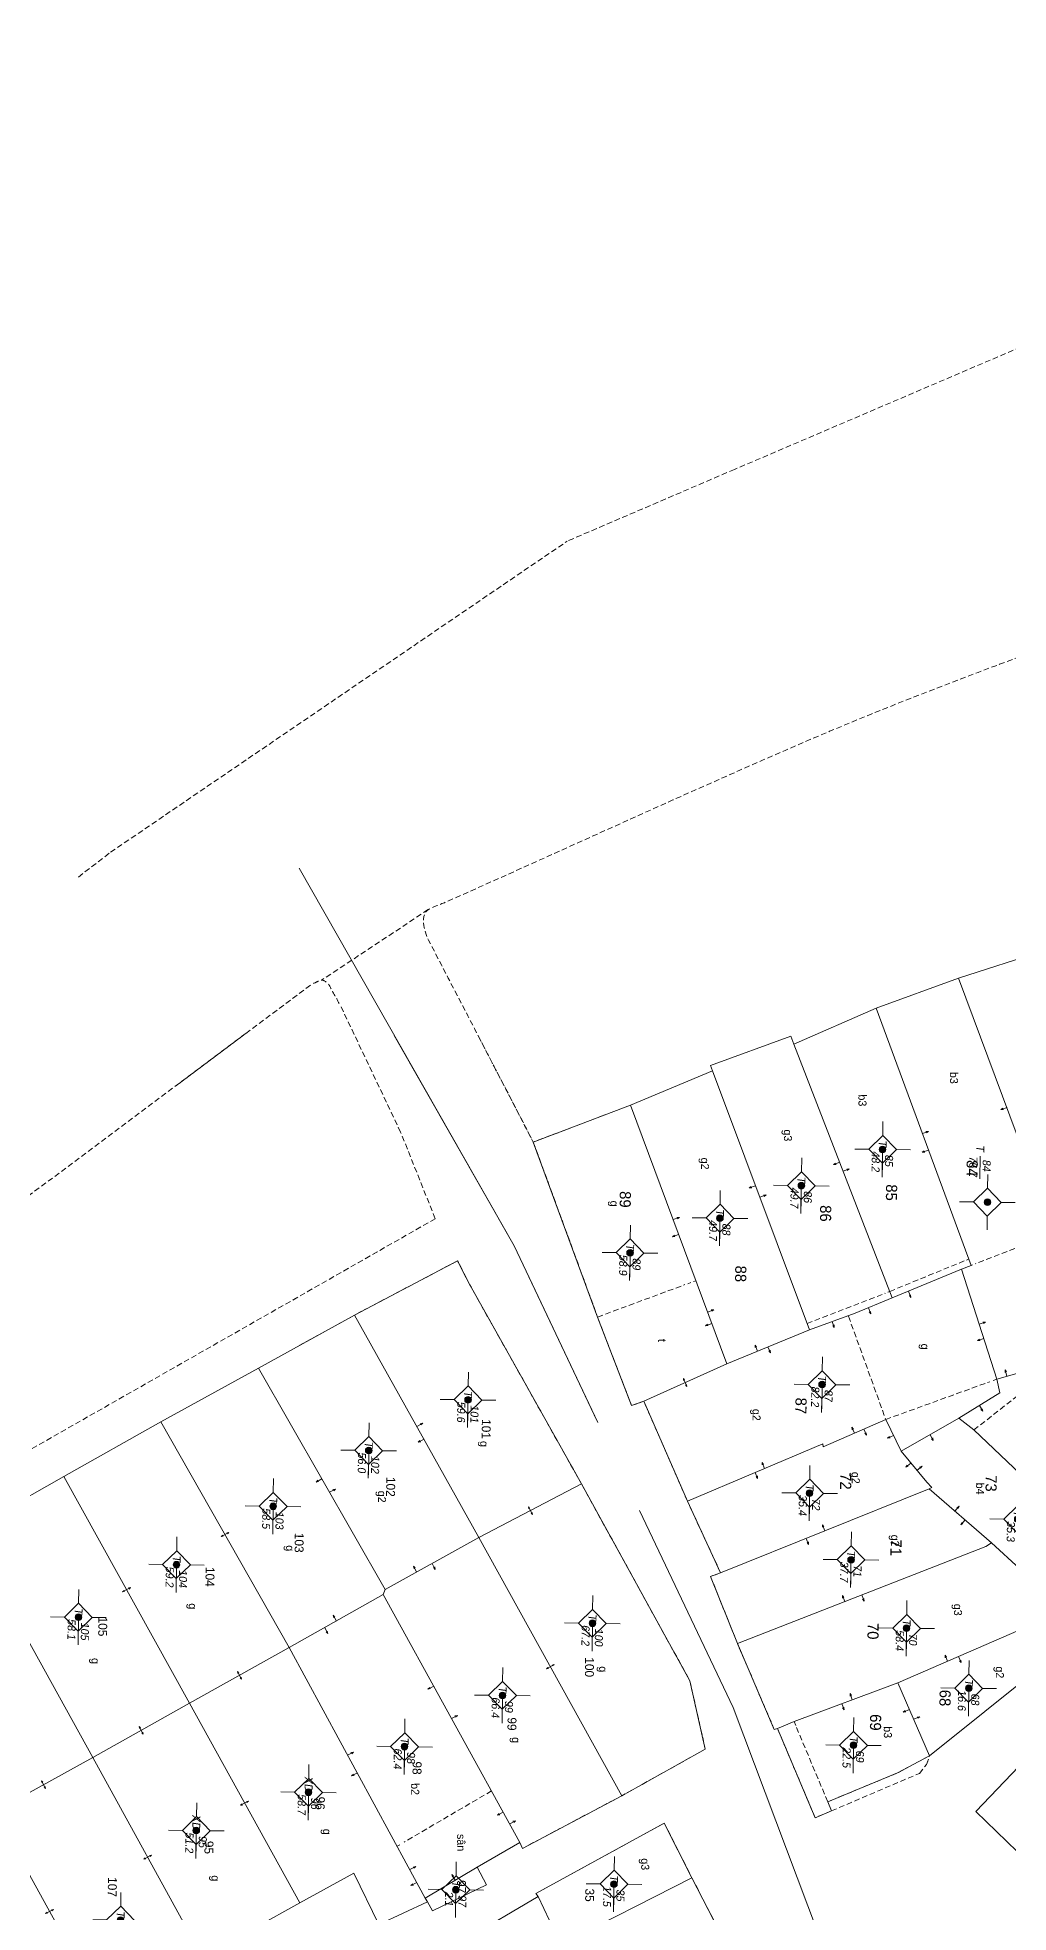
# Model space of a CAD drawing. Extents: x 601689 to 602595, y 1189742 to 1190763.
# Drawn here: x 601935.2 to 601978.8, y 1190674.8 to 1190759.1 of the extents above; entities that cross this region are included whole.
import ezdxf
from ezdxf.enums import TextEntityAlignment as Align

# ---------------------------------------------------------------- set-up
doc = ezdxf.new("R2010")
doc.units = 0
doc.header["$MEASUREMENT"] = 0
doc.linetypes.add('HIDDEN', pattern=[0.375, 0.25, -0.125])
for name, color, linetype in [('10', 250, 'Continuous'), ('11', 7, 'Continuous'), ('13', 7, 'Continuous'), ('14', 7, 'Continuous'), ('15', 7, 'Continuous'), ('16', 7, 'Continuous'), ('22', 7, 'Continuous'), ('53', 7, 'Continuous'), ('57', 7, 'Continuous')]:
    doc.layers.add(name, color=color, linetype=linetype)
doc.styles.add('TXT', font='vnshx.shx')

# ---------------------------------------------------------------- blocks, each defined once
blk = doc.blocks.new('NH3R')
at = {"layer": '16', "color": 7, "linetype": 'Continuous', "lineweight": 0}
for p, q in [((0, 0), (0.297, -0.005)), ((0.297, -0.005), (0.186, 0.031)), ((0.297, -0.005), (0.189, -0.033))]:
    blk.add_line(p, q, dxfattribs=at)
blk = doc.blocks.new('NH3')
at = {"layer": '16', "color": 7, "linetype": 'Continuous', "lineweight": 0}
for p, q in [((-0.199, -0.002), (-0.113, 0.021)), ((0.197, -0.012), (0.107, 0.015)), ((-0.199, -0.002), (0.197, -0.012)), ((-0.199, -0.002), (-0.116, -0.035)), ((0.197, -0.012), (0.104, -0.027))]:
    blk.add_line(p, q, dxfattribs=at)
blk = doc.blocks.new('*M2690269026902690')
at = {"layer": '13', "color": 3, "linetype": 'Continuous', "lineweight": 0}
blk.add_line((602150.003, 1189638.097), (602151.023, 1189638.097), dxfattribs=at)
at = {"layer": '13', "color": 3, "linetype": 'Continuous', "lineweight": 0, "style": 'TXT', "oblique": 7.60551}
blk.add_text('T', height=0.36, dxfattribs=at).set_placement((602149.806, 1189638.097), align=Align.MIDDLE_RIGHT)
for s, p in [('73', (602150.153, 1189638.397)), ('35.3', (602150.003, 1189637.797))]:
    blk.add_text(s, height=0.36, dxfattribs=at).set_placement(p, align=Align.MIDDLE_LEFT)
blk = doc.blocks.new('*M2692269226922692')
at = {"layer": '13', "color": 3, "linetype": 'Continuous', "lineweight": 0}
blk.add_line((602135.763, 1189636.529), (602136.783, 1189636.529), dxfattribs=at)
at = {"layer": '13', "color": 3, "linetype": 'Continuous', "lineweight": 0, "style": 'TXT', "oblique": 7.60551}
blk.add_text('T', height=0.36, dxfattribs=at).set_placement((602135.566, 1189636.529), align=Align.MIDDLE_RIGHT)
for s, p in [('84', (602135.913, 1189636.829)), ('76.7', (602135.763, 1189636.229))]:
    blk.add_text(s, height=0.36, dxfattribs=at).set_placement(p, align=Align.MIDDLE_LEFT)
blk = doc.blocks.new('*M2693269326932693')
at = {"layer": '13', "color": 3, "linetype": 'Continuous', "lineweight": 0}
blk.add_line((602157.634, 1189636.008), (602158.654, 1189636.008), dxfattribs=at)
at = {"layer": '13', "color": 3, "linetype": 'Continuous', "lineweight": 0, "style": 'TXT', "oblique": 7.60551}
for s, p in [('68', (602157.784, 1189636.308)), ('16.6', (602157.634, 1189635.708))]:
    blk.add_text(s, height=0.36, dxfattribs=at).set_placement(p, align=Align.MIDDLE_LEFT)
blk.add_text('T', height=0.36, dxfattribs=at).set_placement((602157.437, 1189636.008), align=Align.MIDDLE_RIGHT)
blk = doc.blocks.new('*M2695269526952695')
at = {"layer": '13', "color": 3, "linetype": 'Continuous', "lineweight": 0}
blk.add_line((602154.978, 1189633.172), (602155.998, 1189633.172), dxfattribs=at)
at = {"layer": '13', "color": 3, "linetype": 'Continuous', "lineweight": 0, "style": 'TXT', "oblique": 7.60551}
blk.add_text('T', height=0.36, dxfattribs=at).set_placement((602154.781, 1189633.172), align=Align.MIDDLE_RIGHT)
for s, p in [('70', (602155.128, 1189633.472)), ('58.4', (602154.978, 1189632.872))]:
    blk.add_text(s, height=0.36, dxfattribs=at).set_placement(p, align=Align.MIDDLE_LEFT)
blk = doc.blocks.new('*M2696269626962696')
at = {"layer": '13', "color": 3, "linetype": 'Continuous', "lineweight": 0}
blk.add_line((602133.459, 1189631.78), (602134.479, 1189631.78), dxfattribs=at)
at = {"layer": '13', "color": 3, "linetype": 'Continuous', "lineweight": 0, "style": 'TXT', "oblique": 7.60551}
for s, p in [('85', (602133.609, 1189632.08)), ('48.2', (602133.459, 1189631.48))]:
    blk.add_text(s, height=0.36, dxfattribs=at).set_placement(p, align=Align.MIDDLE_LEFT)
blk.add_text('T', height=0.36, dxfattribs=at).set_placement((602133.262, 1189631.78), align=Align.MIDDLE_RIGHT)
blk = doc.blocks.new('*M2697269726972697')
at = {"layer": '13', "color": 3, "linetype": 'Continuous', "lineweight": 0}
blk.add_line((602160.274, 1189630.861), (602161.294, 1189630.861), dxfattribs=at)
at = {"layer": '13', "color": 3, "linetype": 'Continuous', "lineweight": 0, "style": 'TXT', "oblique": 7.60551}
blk.add_text('T', height=0.36, dxfattribs=at).set_placement((602160.077, 1189630.861), align=Align.MIDDLE_RIGHT)
for s, p in [('22.5', (602160.274, 1189630.561)), ('69', (602160.424, 1189631.161))]:
    blk.add_text(s, height=0.36, dxfattribs=at).set_placement(p, align=Align.MIDDLE_LEFT)
blk = doc.blocks.new('*M2698269826982698')
at = {"layer": '13', "color": 3, "linetype": 'Continuous', "lineweight": 0}
blk.add_line((602151.933, 1189630.63), (602152.953, 1189630.63), dxfattribs=at)
at = {"layer": '13', "color": 3, "linetype": 'Continuous', "lineweight": 0, "style": 'TXT', "oblique": 7.60551}
blk.add_text('T', height=0.36, dxfattribs=at).set_placement((602151.736, 1189630.63), align=Align.MIDDLE_RIGHT)
for s, p in [('71', (602152.083, 1189630.93)), ('37.7', (602151.933, 1189630.33))]:
    blk.add_text(s, height=0.36, dxfattribs=at).set_placement(p, align=Align.MIDDLE_LEFT)
blk = doc.blocks.new('*M2699269926992699')
at = {"layer": '13', "color": 3, "linetype": 'Continuous', "lineweight": 0}
blk.add_line((602144.073, 1189629.213), (602145.093, 1189629.213), dxfattribs=at)
at = {"layer": '13', "color": 3, "linetype": 'Continuous', "lineweight": 0, "style": 'TXT', "oblique": 7.60551}
blk.add_text('T', height=0.36, dxfattribs=at).set_placement((602143.876, 1189629.213), align=Align.MIDDLE_RIGHT)
for s, p in [('82.2', (602144.073, 1189628.913)), ('87', (602144.223, 1189629.513))]:
    blk.add_text(s, height=0.36, dxfattribs=at).set_placement(p, align=Align.MIDDLE_LEFT)
blk = doc.blocks.new('*M2700270027002700')
at = {"layer": '13', "color": 3, "linetype": 'Continuous', "lineweight": 0}
blk.add_line((602148.965, 1189628.722), (602149.985, 1189628.722), dxfattribs=at)
at = {"layer": '13', "color": 3, "linetype": 'Continuous', "lineweight": 0, "style": 'TXT', "oblique": 7.60551}
blk.add_text('T', height=0.36, dxfattribs=at).set_placement((602148.768, 1189628.722), align=Align.MIDDLE_RIGHT)
for s, p in [('72', (602149.115, 1189629.022)), ('35.4', (602148.965, 1189628.422))]:
    blk.add_text(s, height=0.36, dxfattribs=at).set_placement(p, align=Align.MIDDLE_LEFT)
blk = doc.blocks.new('*M2701270127012701')
at = {"layer": '13', "color": 3, "linetype": 'Continuous', "lineweight": 0}
blk.add_line((602135.142, 1189628.151), (602136.162, 1189628.151), dxfattribs=at)
at = {"layer": '13', "color": 3, "linetype": 'Continuous', "lineweight": 0, "style": 'TXT', "oblique": 7.60551}
blk.add_text('T', height=0.36, dxfattribs=at).set_placement((602134.945, 1189628.151), align=Align.MIDDLE_RIGHT)
for s, p in [('86', (602135.292, 1189628.451)), ('49.7', (602135.142, 1189627.851))]:
    blk.add_text(s, height=0.36, dxfattribs=at).set_placement(p, align=Align.MIDDLE_LEFT)
blk = doc.blocks.new('*M2702270227022702')
at = {"layer": '13', "color": 3, "linetype": 'Continuous', "lineweight": 0}
blk.add_line((602136.656, 1189624.512), (602137.676, 1189624.512), dxfattribs=at)
at = {"layer": '13', "color": 3, "linetype": 'Continuous', "lineweight": 0, "style": 'TXT', "oblique": 7.60551}
blk.add_text('T', height=0.36, dxfattribs=at).set_placement((602136.459, 1189624.512), align=Align.MIDDLE_RIGHT)
for s, p in [('88', (602136.806, 1189624.812)), ('49.7', (602136.656, 1189624.212))]:
    blk.add_text(s, height=0.36, dxfattribs=at).set_placement(p, align=Align.MIDDLE_LEFT)
blk = doc.blocks.new('*M2703270327032703')
at = {"layer": '13', "color": 3, "linetype": 'Continuous', "lineweight": 0}
blk.add_line((602138.275, 1189620.494), (602139.295, 1189620.494), dxfattribs=at)
at = {"layer": '13', "color": 3, "linetype": 'Continuous', "lineweight": 0, "style": 'TXT', "oblique": 7.60551}
blk.add_text('T', height=0.36, dxfattribs=at).set_placement((602138.078, 1189620.494), align=Align.MIDDLE_RIGHT)
for s, p in [('89', (602138.425, 1189620.794)), ('58.9', (602138.275, 1189620.194))]:
    blk.add_text(s, height=0.36, dxfattribs=at).set_placement(p, align=Align.MIDDLE_LEFT)
blk = doc.blocks.new('CENTRD')
at = {"layer": '11', "linetype": 'Continuous', "lineweight": 0}
h = blk.add_hatch(color=2, dxfattribs=at)
edge = h.paths.add_edge_path()
edge.add_arc((0, 0), 0.15, 0, 360)
at = {"layer": '11', "color": 2, "linetype": 'Continuous', "lineweight": 0}
for p, q in [((0, 1.25), (0, 0.625)), ((-0.625, 0), (-1.25, 0)), ((0, 0.625), (-0.625, 0)), ((-0.625, 0), (0, -0.625)), ((0.625, 0), (0, 0.625)), ((0, -0.625), (0.625, 0)), ((1.25, 0), (0.625, 0)), ((0, -0.625), (0, -1.25))]:
    blk.add_line(p, q, dxfattribs=at)
blk.add_circle((0, 0), 0.15, dxfattribs=at)
blk = doc.blocks.new('*M2742274227422742')
at = {"layer": '13', "color": 3, "linetype": 'Continuous', "lineweight": 0}
blk.add_line((602166.676, 1189620.182), (602167.696, 1189620.182), dxfattribs=at)
at = {"layer": '13', "color": 3, "linetype": 'Continuous', "lineweight": 0, "style": 'TXT', "oblique": 7.60551}
for s, p in [('35', (602166.826, 1189620.482)), ('17.5', (602166.676, 1189619.882))]:
    blk.add_text(s, height=0.36, dxfattribs=at).set_placement(p, align=Align.MIDDLE_LEFT)
blk.add_text('T', height=0.36, dxfattribs=at).set_placement((602166.479, 1189620.182), align=Align.MIDDLE_RIGHT)
blk = doc.blocks.new('*M2745274527452745')
at = {"layer": '13', "color": 3, "linetype": 'Continuous', "lineweight": 0}
blk.add_line((602154.959, 1189619.043), (602155.979, 1189619.043), dxfattribs=at)
at = {"layer": '13', "color": 3, "linetype": 'Continuous', "lineweight": 0, "style": 'TXT', "oblique": 7.60551}
blk.add_text('T', height=0.36, dxfattribs=at).set_placement((602154.762, 1189619.043), align=Align.MIDDLE_RIGHT)
for s, p in [('67.2', (602154.959, 1189618.743)), ('100', (602155.109, 1189619.343))]:
    blk.add_text(s, height=0.36, dxfattribs=at).set_placement(p, align=Align.MIDDLE_LEFT)
blk = doc.blocks.new('*M2756275627562756')
at = {"layer": '13', "color": 3, "linetype": 'Continuous', "lineweight": 0}
blk.add_line((602158.262, 1189615.045), (602159.282, 1189615.045), dxfattribs=at)
at = {"layer": '13', "color": 3, "linetype": 'Continuous', "lineweight": 0, "style": 'TXT', "oblique": 7.60551}
for s, p in [('99', (602158.412, 1189615.345)), ('66.4', (602158.262, 1189614.745))]:
    blk.add_text(s, height=0.36, dxfattribs=at).set_placement(p, align=Align.MIDDLE_LEFT)
blk.add_text('T', height=0.36, dxfattribs=at).set_placement((602158.065, 1189615.045), align=Align.MIDDLE_RIGHT)
blk = doc.blocks.new('*M2762276227622762')
at = {"layer": '13', "color": 3, "linetype": 'Continuous', "lineweight": 0}
blk.add_line((602144.992, 1189613.304), (602146.012, 1189613.304), dxfattribs=at)
at = {"layer": '13', "color": 3, "linetype": 'Continuous', "lineweight": 0, "style": 'TXT', "oblique": 7.60551}
for s, p in [('101', (602145.142, 1189613.604)), ('59.6', (602144.992, 1189613.004))]:
    blk.add_text(s, height=0.36, dxfattribs=at).set_placement(p, align=Align.MIDDLE_LEFT)
blk.add_text('T', height=0.36, dxfattribs=at).set_placement((602144.795, 1189613.304), align=Align.MIDDLE_RIGHT)
blk = doc.blocks.new('*M2763276327632763')
at = {"layer": '13', "color": 3, "linetype": 'Continuous', "lineweight": 0}
blk.add_line((602167.031, 1189613.077), (602167.796, 1189613.077), dxfattribs=at)
at = {"layer": '13', "color": 3, "linetype": 'Continuous', "lineweight": 0, "style": 'TXT', "oblique": 7.60551}
blk.add_text('T', height=0.36, dxfattribs=at).set_placement((602166.834, 1189613.077), align=Align.MIDDLE_RIGHT)
for s, p in [('2.1', (602167.031, 1189612.777)), ('97', (602167.181, 1189613.377))]:
    blk.add_text(s, height=0.36, dxfattribs=at).set_placement(p, align=Align.MIDDLE_LEFT)
blk = doc.blocks.new('*M2771277127712771')
at = {"layer": '13', "color": 3, "linetype": 'Continuous', "lineweight": 0}
blk.add_line((602160.628, 1189610.677), (602161.648, 1189610.677), dxfattribs=at)
at = {"layer": '13', "color": 3, "linetype": 'Continuous', "lineweight": 0, "style": 'TXT', "oblique": 7.60551}
blk.add_text('T', height=0.36, dxfattribs=at).set_placement((602160.431, 1189610.677), align=Align.MIDDLE_RIGHT)
for s, p in [('62.4', (602160.628, 1189610.377)), ('98', (602160.778, 1189610.977))]:
    blk.add_text(s, height=0.36, dxfattribs=at).set_placement(p, align=Align.MIDDLE_LEFT)
blk = doc.blocks.new('*M2779277927792779')
at = {"layer": '13', "color": 3, "linetype": 'Continuous', "lineweight": 0}
blk.add_line((602147.336, 1189608.872), (602148.356, 1189608.872), dxfattribs=at)
at = {"layer": '13', "color": 3, "linetype": 'Continuous', "lineweight": 0, "style": 'TXT', "oblique": 7.60551}
blk.add_text('T', height=0.36, dxfattribs=at).set_placement((602147.139, 1189608.872), align=Align.MIDDLE_RIGHT)
for s, p in [('56.0', (602147.336, 1189608.572)), ('102', (602147.486, 1189609.172))]:
    blk.add_text(s, height=0.36, dxfattribs=at).set_placement(p, align=Align.MIDDLE_LEFT)
blk = doc.blocks.new('*M2786278627862786')
at = {"layer": '13', "color": 3, "linetype": 'Continuous', "lineweight": 0}
blk.add_line((602162.745, 1189606.389), (602163.765, 1189606.389), dxfattribs=at)
at = {"layer": '13', "color": 3, "linetype": 'Continuous', "lineweight": 0, "style": 'TXT', "oblique": 7.60551}
blk.add_text('XD', height=0.36, dxfattribs=at).set_placement((602162.626, 1189606.389), align=Align.MIDDLE_RIGHT)
for s, p in [('58.7', (602162.745, 1189606.089)), ('96', (602162.895, 1189606.689))]:
    blk.add_text(s, height=0.36, dxfattribs=at).set_placement(p, align=Align.MIDDLE_LEFT)
blk = doc.blocks.new('*M2794279427942794')
at = {"layer": '13', "color": 3, "linetype": 'Continuous', "lineweight": 0}
blk.add_line((602149.908, 1189604.609), (602150.928, 1189604.609), dxfattribs=at)
at = {"layer": '13', "color": 3, "linetype": 'Continuous', "lineweight": 0, "style": 'TXT', "oblique": 7.60551}
blk.add_text('T', height=0.36, dxfattribs=at).set_placement((602149.711, 1189604.609), align=Align.MIDDLE_RIGHT)
for s, p in [('58.5', (602149.908, 1189604.309)), ('103', (602150.058, 1189604.909))]:
    blk.add_text(s, height=0.36, dxfattribs=at).set_placement(p, align=Align.MIDDLE_LEFT)
blk = doc.blocks.new('*M2801280128012801')
at = {"layer": '13', "color": 3, "linetype": 'Continuous', "lineweight": 0}
blk.add_line((602164.539, 1189601.366), (602165.559, 1189601.366), dxfattribs=at)
at = {"layer": '13', "color": 3, "linetype": 'Continuous', "lineweight": 0, "style": 'TXT', "oblique": 7.60551}
blk.add_text('XD', height=0.36, dxfattribs=at).set_placement((602164.42, 1189601.366), align=Align.MIDDLE_RIGHT)
for s, p in [('51.2', (602164.539, 1189601.066)), ('95', (602164.689, 1189601.666))]:
    blk.add_text(s, height=0.36, dxfattribs=at).set_placement(p, align=Align.MIDDLE_LEFT)
blk = doc.blocks.new('*M2806280628062806')
at = {"layer": '13', "color": 3, "linetype": 'Continuous', "lineweight": 0}
blk.add_line((602152.595, 1189600.305), (602153.615, 1189600.305), dxfattribs=at)
at = {"layer": '13', "color": 3, "linetype": 'Continuous', "lineweight": 0, "style": 'TXT', "oblique": 7.60551}
blk.add_text('T', height=0.36, dxfattribs=at).set_placement((602152.398, 1189600.305), align=Align.MIDDLE_RIGHT)
for s, p in [('104', (602152.745, 1189600.605)), ('59.2', (602152.595, 1189600.005))]:
    blk.add_text(s, height=0.36, dxfattribs=at).set_placement(p, align=Align.MIDDLE_LEFT)
blk = doc.blocks.new('*M2815281528152815')
at = {"layer": '13', "color": 3, "linetype": 'Continuous', "lineweight": 0}
blk.add_line((602168.62, 1189598.019), (602169.64, 1189598.019), dxfattribs=at)
at = {"layer": '13', "color": 3, "linetype": 'Continuous', "lineweight": 0, "style": 'TXT', "oblique": 7.60551}
blk.add_text('T', height=0.36, dxfattribs=at).set_placement((602168.423, 1189598.019), align=Align.MIDDLE_RIGHT)
for s, p in [('65.8', (602168.62, 1189597.719)), ('107', (602168.77, 1189598.319))]:
    blk.add_text(s, height=0.36, dxfattribs=at).set_placement(p, align=Align.MIDDLE_LEFT)
blk = doc.blocks.new('*M2821282128212821')
at = {"layer": '13', "color": 3, "linetype": 'Continuous', "lineweight": 0}
blk.add_line((602155.021, 1189595.928), (602156.041, 1189595.928), dxfattribs=at)
at = {"layer": '13', "color": 3, "linetype": 'Continuous', "lineweight": 0, "style": 'TXT', "oblique": 7.60551}
blk.add_text('T', height=0.36, dxfattribs=at).set_placement((602154.824, 1189595.928), align=Align.MIDDLE_RIGHT)
for s, p in [('105', (602155.171, 1189596.228)), ('58.1', (602155.021, 1189595.628))]:
    blk.add_text(s, height=0.36, dxfattribs=at).set_placement(p, align=Align.MIDDLE_LEFT)

msp = doc.modelspace()

# ---------------------------------------------------------------- linework, layer by layer
at = {"layer": '10', "color": 7, "linetype": 'Continuous', "lineweight": 0}
for p, q in [((601980.419, 1190718.051), (601976.602, 1190716.834)), ((601976.602, 1190716.834), (601972.893, 1190715.474)), ((601972.893, 1190715.474), (601969.201, 1190713.855)), ((601969.201, 1190713.855), (601973.625, 1190702.444)), ((601965.534, 1190712.655), (601961.853, 1190711.116)), ((601965.534, 1190712.655), (601969.895, 1190701.015)), ((601961.853, 1190711.116), (601966.184, 1190699.476)), ((601973.625, 1190702.444), (601976.743, 1190703.741)), ((601978.325, 1190698.789), (601976.743, 1190703.741)), ((601949.443, 1190701.676), (601945.12, 1190699.285)), ((601949.443, 1190701.676), (601955.036, 1190691.668)), ((601966.184, 1190699.476), (601969.895, 1190701.015)), ((601940.736, 1190696.864), (601945.12, 1190699.285)), ((601945.12, 1190699.285), (601950.824, 1190689.326)), ((601962.45, 1190697.797), (601966.184, 1190699.476)), ((601978.325, 1190698.789), (601979.218, 1190699.047)), ((601964.409, 1190693.3), (601962.45, 1190697.797)), ((601940.736, 1190696.864), (601936.372, 1190694.415)), ((601940.736, 1190696.864), (601946.508, 1190686.726)), ((601976.62, 1190697.032), (601974.02, 1190695.548)), ((601936.372, 1190694.415), (601932.039, 1190691.964)), ((601942.013, 1190684.217), (601936.372, 1190694.415)), ((601959.649, 1190694.076), (601955.036, 1190691.668)), ((601965.904, 1190690.079), (601964.409, 1190693.3)), ((601965.904, 1190690.079), (601975.277, 1190693.851)), ((601978.084, 1190691.433), (601975.277, 1190693.851)), ((601937.67, 1190681.766), (601932.039, 1190691.964)), ((601955.036, 1190691.668), (601950.824, 1190689.326)), ((601961.457, 1190680.05), (601955.036, 1190691.668)), ((601978.084, 1190691.433), (601981.866, 1190687.94)), ((601950.731, 1190689.098), (601946.508, 1190686.726)), ((601950.824, 1190689.326), (601950.731, 1190689.098)), ((601956.878, 1190677.952), (601950.731, 1190689.098)), ((601946.508, 1190686.726), (601942.013, 1190684.217)), ((601946.508, 1190686.726), (601952.624, 1190675.451)), ((601975.302, 1190681.85), (601973.877, 1190685.13)), ((601942.013, 1190684.217), (601937.67, 1190681.766)), ((601946.98, 1190675.237), (601942.013, 1190684.217)), ((601937.67, 1190681.766), (601933.246, 1190679.336)), ((601942.607, 1190672.808), (601937.67, 1190681.766)), ((601956.878, 1190677.952), (601954.963, 1190676.839)), ((601954.963, 1190676.839), (601952.624, 1190675.451)), ((601964.617, 1190676.357), (601958.715, 1190673.357)), ((601964.617, 1190676.357), (601966.078, 1190673.506)), ((601958.715, 1190673.357), (601957.695, 1190675.521)), ((601946.98, 1190675.237), (601942.607, 1190672.808)), ((601952.624, 1190675.451), (601952.721, 1190675.279))]:
    msp.add_line(p, q, dxfattribs=at)
for points in [[(601976.602, 1190716.834), (601980.884, 1190705.334), (601981.588, 1190705.595), (601982.985, 1190703.186)], [(601972.893, 1190715.474), (601977.165, 1190703.905), (601976.743, 1190703.741)], [(601969.201, 1190713.855), (601969.066, 1190714.217), (601965.448, 1190712.896), (601965.534, 1190712.655)], [(601961.853, 1190711.116), (601957.48, 1190709.456), (601960.372, 1190701.586), (601961.897, 1190697.604), (601962.45, 1190697.797)], [(601959.649, 1190694.076), (601954.622, 1190703.034), (601954.077, 1190704.112), (601949.443, 1190701.676)], [(601969.895, 1190701.015), (601971.956, 1190701.757), (601973.625, 1190702.444)], [(601976.62, 1190697.032), (601978.466, 1190698.178), (601978.325, 1190698.789)], [(601964.409, 1190693.3), (601970.494, 1190695.886), (601970.523, 1190695.746), (601973.329, 1190696.978), (601974.02, 1190695.548)], [(601984.511, 1190689.724), (601984.154, 1190689.989), (601977.294, 1190696.504), (601976.62, 1190697.032)], [(601975.277, 1190693.851), (601975.398, 1190693.919), (601975.171, 1190694.152), (601974.02, 1190695.548)], [(601959.649, 1190694.076), (601964.518, 1190685.228), (601965.216, 1190682.148), (601961.457, 1190680.05)], [(601966.661, 1190686.899), (601977.832, 1190691.265), (601978.084, 1190691.433)], [(601965.904, 1190690.079), (601965.453, 1190689.916), (601966.661, 1190686.899)], [(601973.877, 1190685.13), (601979.33, 1190687.505), (601980.209, 1190685.923)], [(601968.459, 1190683.083), (601968.318, 1190683.025), (601966.661, 1190686.899)], [(601975.302, 1190681.85), (601980.267, 1190685.842), (601980.209, 1190685.923)], [(601979.707, 1190677.089), (601977.388, 1190679.351), (601983.821, 1190686.094)], [(601968.459, 1190683.083), (601969.204, 1190683.394), (601973.877, 1190685.13)], [(601975.302, 1190681.85), (601973.862, 1190681.08), (601970.723, 1190679.782), (601970.888, 1190679.371), (601970.154, 1190679.06), (601968.459, 1190683.083)], [(601961.457, 1190680.05), (601956.994, 1190677.68), (601956.878, 1190677.952)], [(601943.311, 1190668.738), (601942.477, 1190669.929), (601939.746, 1190668.387), (601938.203, 1190670.368), (601933.246, 1190679.336)], [(601957.695, 1190675.521), (601957.596, 1190675.652), (601963.371, 1190678.823), (601964.617, 1190676.357)], [(601952.721, 1190675.279), (601950.537, 1190674.259), (601949.408, 1190676.564), (601946.98, 1190675.237)], [(601954.963, 1190676.839), (601955.371, 1190676.043), (601952.945, 1190674.876), (601952.721, 1190675.279)], [(601957.695, 1190675.521), (601954.448, 1190673.596), (601954.615, 1190673.303)]]:
    msp.add_lwpolyline(points, dxfattribs=at)
at = {"layer": '14', "color": 6, "linetype": 'HIDDEN', "lineweight": 0}
for p, q in [((601980.884, 1190705.334), (601977.365, 1190703.982)), ((601976.958, 1190704.148), (601977.058, 1190704.187)), ((601973.509, 1190702.735), (601976.958, 1190704.148)), ((601977.236, 1190703.934), (601977.165, 1190703.905)), ((601960.372, 1190701.586), (601964.302, 1190703.042)), ((601964.423, 1190703.08), (601964.564, 1190703.138)), ((601964.684, 1190703.176), (601964.795, 1190703.215)), ((601969.789, 1190701.296), (601973.308, 1190702.658)), ((601973.428, 1190702.706), (601973.509, 1190702.735)), ((601971.654, 1190701.621), (601973.329, 1190696.978)), ((601973.329, 1190696.978), (601978.003, 1190698.674)), ((601977.294, 1190696.504), (601979.649, 1190698.352)), ((601978.154, 1190698.731), (601978.325, 1190698.789)), ((601969.281, 1190683.213), (601969.204, 1190683.394)), ((601970.723, 1190679.782), (601969.281, 1190683.203)), ((601955.6, 1190680.27), (601951.668, 1190677.964)), ((601951.476, 1190677.846), (601951.355, 1190677.778))]:
    msp.add_line(p, q, dxfattribs=at)
at = {"layer": '22', "color": 7, "linetype": 'HIDDEN', "lineweight": 0}
for p, q in [((601938.468, 1190722.487), (601959.01, 1190736.486)), ((601937.023, 1190721.377), (601938.468, 1190722.487)), ((601952.753, 1190719.911), (601947.96, 1190716.737)), ((601947.456, 1190716.514), (601941.434, 1190712.006)), ((601944.566, 1190714.352), (601908.384, 1190687.288)), ((601953.072, 1190706.006), (601911.717, 1190682.422)), ((601953.072, 1190706.006), (601946.128, 1190702.041)), ((601954.077, 1190704.112), (601949.443, 1190701.676)), ((601954.622, 1190703.034), (601954.077, 1190704.112)), ((601959.649, 1190694.076), (601954.622, 1190703.034)), ((601949.443, 1190701.676), (601946.954, 1190700.3)), ((601964.409, 1190693.3), (601962.45, 1190697.797)), ((601959.649, 1190694.076), (601964.518, 1190685.228)), ((601965.904, 1190690.079), (601964.409, 1190693.3)), ((601965.904, 1190690.079), (601965.453, 1190689.916)), ((601966.661, 1190686.899), (601965.453, 1190689.916)), ((601968.318, 1190683.025), (601966.661, 1190686.899)), ((601964.518, 1190685.228), (601965.216, 1190682.148)), ((601968.459, 1190683.083), (601968.318, 1190683.025)), ((601968.459, 1190683.083), (601970.154, 1190679.06)), ((601965.216, 1190682.148), (601961.457, 1190680.05)), ((601975.121, 1190681.753), (601973.862, 1190681.08)), ((601974.841, 1190681.057), (601975.167, 1190681.462)), ((601974.841, 1190681.057), (601975.167, 1190681.462)), ((601975.167, 1190681.462), (601975.302, 1190681.85)), ((601975.167, 1190681.462), (601975.219, 1190681.601)), ((601973.862, 1190681.08), (601970.723, 1190679.782)), ((601970.888, 1190679.371), (601974.841, 1190681.057)), ((601970.888, 1190679.371), (601974.841, 1190681.057)), ((601961.457, 1190680.05), (601957.246, 1190677.818)), ((601970.723, 1190679.782), (601970.888, 1190679.371)), ((601970.888, 1190679.371), (601970.154, 1190679.06))]:
    msp.add_line(p, q, dxfattribs=at)
for points in [[(602001.314, 1190759.137), (601999.273, 1190754.755), (601995.266, 1190751.999), (601966.535, 1190739.713), (601959.01, 1190736.486)], [(601953.072, 1190706.006), (601951.516, 1190709.897), (601948.804, 1190715.605)], [(601953.072, 1190706.006), (601951.516, 1190709.897), (601949.433, 1190714.281)], [(601960.697, 1190710.672), (601957.48, 1190709.456), (601960.372, 1190701.586), (601961.897, 1190697.604), (601962.45, 1190697.797)], [(601957.838, 1190675.789), (601963.371, 1190678.823), (601964.617, 1190676.357), (601966.078, 1190673.506), (601967.519, 1190670.706), (601969.807, 1190666.164)]]:
    msp.add_lwpolyline(points, dxfattribs=at)
for points, knots in [([(602012.01, 1190734.069), (602011.535, 1190734.419), (602011.059, 1190734.769), (602010.584, 1190735.119), (602009.193, 1190736.144), (602007.412, 1190736.741), (602005.687, 1190736.817), (602004.669, 1190736.861), (602003.647, 1190736.848), (602002.628, 1190736.808), (602001.577, 1190736.766), (602000.526, 1190736.733), (601999.475, 1190736.662), (601999.086, 1190736.635), (601998.7, 1190736.589), (601998.313, 1190736.538), (601995.606, 1190736.176), (601992.923, 1190735.719), (601990.273, 1190735.027), (601988.549, 1190734.577), (601986.87, 1190734.023), (601985.2, 1190733.417), (601980.042, 1190731.543), (601974.892, 1190729.694), (601969.859, 1190727.527), (601964.418, 1190725.184), (601959.046, 1190722.693), (601953.639, 1190720.289), (601953.359, 1190720.164), (601953.071, 1190720.074), (601952.793, 1190719.931), (601952.37, 1190719.713), (601952.559, 1190718.945), (601952.774, 1190718.531), (601954.343, 1190715.506), (601955.911, 1190712.481), (601957.48, 1190709.456)], [0, 0, 0, 0, 0.023743, 0.023743, 0.023743, 0.093238, 0.093238, 0.093238, 0.134263, 0.134263, 0.134263, 0.17658, 0.17658, 0.17658, 0.192249, 0.192249, 0.192249, 0.301954, 0.301954, 0.301954, 0.373323, 0.373323, 0.373323, 0.593674, 0.593674, 0.593674, 0.831841, 0.831841, 0.831841, 0.844149, 0.844149, 0.844149, 0.862922, 0.862922, 0.862922, 1, 1, 1, 1]), ([(601947.597, 1190716.592), (601947.691, 1190716.634), (601947.785, 1190716.676), (601947.879, 1190716.718), (601948.021, 1190716.781), (601948.221, 1190716.647), (601948.296, 1190716.512), (601948.449, 1190716.236), (601948.602, 1190715.961), (601948.755, 1190715.686)], [0, 0, 0, 0, 0.17962, 0.17962, 0.17962, 0.450287, 0.450287, 0.450287, 1, 1, 1, 1])]:
    msp.add_open_spline(points, degree=3, knots=knots, dxfattribs=at)
msp.add_open_spline([(601955.019, 1190714.2), (601955.839, 1190712.618), (601956.66, 1190711.037), (601957.48, 1190709.456)], degree=3, dxfattribs=at)
at = {"layer": '57', "color": 172, "linetype": 'Continuous', "lineweight": 0}
for points in [[(601946.949, 1190721.781), (601956.616, 1190704.788), (601960.377, 1190696.845)], [(601951.23, 1190714.255), (601956.616, 1190704.788), (601960.348, 1190696.896)], [(601962.263, 1190692.889), (601966.461, 1190684.022), (601970.302, 1190673.828), (601968.3, 1190672.956), (601975.345, 1190658.738), (601978.292, 1190653.408)], [(601962.263, 1190692.889), (601966.461, 1190684.022), (601970.302, 1190673.828), (601968.3, 1190672.956), (601975.345, 1190658.738), (601978.292, 1190653.408)]]:
    msp.add_lwpolyline(points, dxfattribs=at)

# ---------------------------------------------------------------- block references
at = {"layer": '11', "color": 2, "linetype": 'Continuous', "lineweight": 0, "rotation": 269.1680420500809}
for p in [(601973.187, 1190709.123), (601969.534, 1190707.492), (601977.902, 1190706.75), (601965.873, 1190706.031), (601961.832, 1190704.471), (601954.545, 1190697.859), (601970.466, 1190698.547), (601950.08, 1190695.58), (601969.904, 1190693.663), (601945.78, 1190693.07), (601979.263, 1190692.489), (601941.437, 1190690.446), (601971.769, 1190690.667), (601937.025, 1190688.083), (601960.139, 1190687.81), (601974.266, 1190687.586), (601956.093, 1190684.565), (601977.063, 1190684.889), (601951.691, 1190682.263), (601971.878, 1190682.324), (601947.373, 1190680.208), (601942.325, 1190678.487), (601961.108, 1190676.077), (601953.998, 1190675.826), (601938.919, 1190674.455)]:
    msp.add_blockref('CENTRD', p, dxfattribs=at)
at = {"layer": '13', "color": 3, "linetype": 'Continuous', "lineweight": 0, "rotation": 269.1680420500809}
for name, p in [('*M2696269626962696', (-578790.27, 1810052.359)), ('*M2692269226922692', (-578790.596, 1810054.51)), ('*M2701270127012701', (-578790.27, 1810052.359)), ('*M2702270227022702', (-578790.27, 1810052.359)), ('*M2703270327032703', (-578790.27, 1810052.359)), ('*M2699269926992699', (-578790.27, 1810052.359)), ('*M2762276227622762', (-578790.27, 1810052.359)), ('*M2779277927792779', (-578790.27, 1810052.359)), ('*M2794279427942794', (-578790.27, 1810052.359)), ('*M2700270027002700', (-578790.27, 1810052.359)), ('*M2690269026902690', (-578790.27, 1810052.359)), ('*M2806280628062806', (-578790.27, 1810052.359)), ('*M2698269826982698', (-578790.27, 1810052.359)), ('*M2821282128212821', (-578790.27, 1810052.359)), ('*M2745274527452745', (-578790.27, 1810052.359)), ('*M2695269526952695', (-578790.27, 1810052.359)), ('*M2756275627562756', (-578790.27, 1810052.359)), ('*M2693269326932693', (-578790.27, 1810052.359)), ('*M2771277127712771', (-578790.27, 1810052.359)), ('*M2697269726972697', (-578790.27, 1810052.359)), ('*M2786278627862786', (-578790.27, 1810052.359)), ('*M2801280128012801', (-578790.27, 1810052.359)), ('*M2742274227422742', (-578790.27, 1810052.359)), ('*M2763276327632763', (-578790.27, 1810052.359)), ('*M2815281528152815', (-578790.27, 1810052.359))]:
    msp.add_blockref(name, p, dxfattribs=at)
at = {"layer": '16', "color": 7, "linetype": 'Continuous', "lineweight": 0}
for name, p, xscale, yscale, rotation in [('NH3R', (601978.783, 1190711.013), 0.9999985133900356, 0.9999985133900356, 200.3542956290937), ('NH3R', (601974.976, 1190709.836), 1.000001834062627, 1.000001834062627, 20.25267543184904), ('NH3R', (601971.258, 1190708.546), 1.000001678804622, 1.000001678804622, 201.1867038524367), ('NH3R', (601975.245, 1190709.092), 1.000001834062627, 1.000001834062627, 200.252675431849), ('NH3R', (601971.412, 1190708.144), 1.000001678804622, 1.000001678804622, 21.18670385243676), ('NH3R', (601967.473, 1190707.488), 1.000002592939994, 1.000002592939994, 200.5277105040002), ('NH3R', (601967.667, 1190706.975), 1.000002592939994, 1.000002592939994, 20.52771050400029), ('NH3R', (601963.773, 1190705.969), 1.000001745884322, 1.000001745884322, 20.41375389083249), ('NH3R', (601964.013, 1190705.296), 1.000001745884322, 1.000001745884322, 200.4137538908324), ('NH3R', (601965.316, 1190701.808), 1.000001745884322, 1.000001745884322, 20.41375389083249), ('NH3R', (601965.508, 1190701.295), 1.000001745884322, 1.000001745884322, 200.4137538908324), ('NH3R', (601977.529, 1190701.261), 1.000002263179584, 1.000002263179584, 17.71680724998904), ('NH3R', (601967.561, 1190700.047), 1.000002305723725, 1.000002305723725, 112.5320240347845), ('NH3R', (601968.034, 1190700.25), 1.000002305723725, 1.000002305723725, 292.5320240347846), ('NH3R', (601977.74, 1190700.618), 1.000002263179584, 1.000002263179584, 197.716807249989), ('NH3R', (601978.776, 1190698.923), 0.999998823961216, 0.999998823961216, 106.0924033883588), ('NH3R', (601977.539, 1190697.6), 1.000001058401194, 1.000001058401194, 301.8091999864213), ('NH3R', (601952.245, 1190696.667), 0.99999704388668, 0.99999704388668, 29.20573281430005), ('NH3R', (601971.921, 1190696.357), 0.9999973525067414, 0.9999973525067414, 113.6846653354315), ('NH3R', (601952.566, 1190696.093), 0.9999970438866804, 0.9999970438866804, 209.2057328143), ('NH3R', (601972.344, 1190696.541), 0.9999973525067414, 0.9999973525067414, 293.6846653354315), ('NH3R', (601975.321, 1190696.29), 1.00000241881697, 1.00000241881697, 299.7203524098454), ('NH3R', (601967.879, 1190694.772), 0.999998056515746, 0.999998056515746, 113.0277245434277), ('NH3R', (601967.457, 1190694.598), 0.9999980565157456, 0.9999980565157456, 293.0277245434277), ('NH3R', (601976.434, 1190692.855), 1.000001688594984, 1.000001688594984, 49.2483055357263), ('NH3R', (601976.898, 1190692.459), 1.000001688594984, 1.000001688594984, 229.2483055357264), ('NH3', (601943.617, 1190691.795), 0.9999977956010658, 0.9999977956010658, 209.6542300356925), ('NH3R', (601969.756, 1190691.627), 1.00000131536852, 1.00000131536852, 291.9222328581174), ('NH3R', (601970.591, 1190691.965), 1.00000131536852, 1.00000131536852, 111.9222328581173), ('NH3', (601958.246, 1190685.864), 1.000001362975935, 1.000001362975935, 28.93105831529338), ('NH3R', (601976.111, 1190686.099), 1.000002060303422, 1.000002060303422, 113.5356632401432), ('NH3R', (601976.604, 1190686.313), 1.000002060303422, 1.000002060303422, 293.5356632401432), ('NH3R', (601949.132, 1190681.879), 1.000002170707872, 1.000002170707872, 28.47106149138082), ('NH3', (601935.463, 1190680.556), 1.000001307399617, 1.000001307399617, 298.7753555761045), ('NH3R', (601949.571, 1190681.082), 1.000002170707872, 1.000002170707872, 208.4710614913808), ('NH3', (601940.138, 1190677.282), 1.000002240682362, 1.000002240682362, 208.8649716160219), ('NH3R', (601951.931, 1190676.73), 1.000002170707872, 1.000002170707872, 28.47106149138082), ('NH3R', (601953.964, 1190676.252), 1.000001125253255, 1.000001125253255, 120.0726810701702), ('NH3R', (601952.243, 1190676.146), 1.000002170707872, 1.000002170707872, 208.4710614913808), ('NH3', (601935.724, 1190674.852), 1.000001362975935, 1.000001362975935, 28.93105831529338)]:
    msp.add_blockref(name, p, dxfattribs=dict(at, xscale=xscale, yscale=yscale, rotation=rotation))
for name, p, rotation in [('NH3R', (601974.349, 1190702.744), 292.5143324706357), ('NH3R', (601972.548, 1190701.999), 292.5143324706357), ('NH3R', (601970.92, 1190701.391), 289.7967528307333), ('NH3', (601964.313, 1190698.641), 294.2102895313265), ('NH3R', (601973.68, 1190696.263), 205.7792695650553), ('NH3R', (601974.463, 1190695.013), 219.5016787065696), ('NH3R', (601947.972, 1190694.305), 209.7982308437265), ('NH3R', (601974.728, 1190694.689), 39.50167870656957), ('NH3R', (601948.323, 1190693.701), 29.79823084372658), ('NH3', (601957.343, 1190692.877), 119.1643653190401), ('NH3R', (601952.234, 1190690.117), 119.0799773474398), ('NH3R', (601952.93, 1190690.497), 299.0799773474398), ('NH3', (601939.192, 1190689.315), 208.9427732728297), ('NH3R', (601971.487, 1190688.783), 111.3601122622235), ('NH3R', (601972.252, 1190689.082), 291.3601122622237), ('NH3R', (601948.624, 1190687.906), 119.3314883654105), ('NH3R', (601948.1, 1190687.604), 299.3314883654106), ('NH3', (601944.26, 1190685.466), 119.1643653190401), ('NH3R', (601953.004, 1190684.986), 208.8831396244954), ('NH3R', (601971.354, 1190684.195), 290.3714396663517), ('NH3R', (601971.827, 1190684.368), 110.3714396663518), ('NH3R', (601974.391, 1190683.932), 203.4815646374551), ('NH3', (601939.837, 1190682.996), 119.4274944039249), ('NH3R', (601953.804, 1190683.525), 28.8831396244953), ('NH3R', (601974.585, 1190683.49), 23.48156463745525), ('NH3', (601944.492, 1190679.722), 28.94922641486177), ('NH3R', (601956.127, 1190679.313), 208.8831396244954), ('NH3R', (601956.419, 1190678.789), 28.8831396244953)]:
    msp.add_blockref(name, p, dxfattribs=dict(at, rotation=rotation))

# ---------------------------------------------------------------- texts
at = {"layer": '15', "color": 7, "linetype": 'Continuous', "lineweight": 0, "style": 'TXT'}
for s, rotation, p in [('b3', 270.56439, (601976.395, 1190712.611)), ('b3', 270.56439, (601972.28, 1190711.597)), ('g3', 270.56439, (601968.928, 1190710.023)), ('g2', 270.56439, (601965.2, 1190708.754)), ('g', 270.56439, (601961.124, 1190706.82)), ('t', 270.56439, (601963.269, 1190700.6)), ('g', 270.56439, (601975.097, 1190700.388)), ('g2', 270.56439, (601967.516, 1190697.452)), ('g', 270.56439, (601955.275, 1190696.01)), ('g2', 270.56439, (601971.977, 1190694.62)), ('b4', 270.56439, (601977.57, 1190694.134)), ('g2', 270.56439, (601950.674, 1190693.772)), ('g2', 270.56439, (601973.749, 1190691.796)), ('g', 270.56439, (601946.54, 1190691.319)), ('g', 270.56439, (601942.165, 1190688.709)), ('g3', 270.56439, (601976.576, 1190688.687)), ('g', 270.56439, (601937.791, 1190686.248)), ('g', 270.56439, (601960.617, 1190685.876)), ('g2', 270.56439, (601978.458, 1190685.871)), ('b3', 270.56439, (601973.421, 1190683.18)), ('g', 270.56439, (601956.703, 1190682.689)), ('b2', 270.56439, (601952.165, 1190680.621)), ('g', 270.56439, (601948.206, 1190678.565)), ('s%%169n', 270.56438, (601954.234, 1190678.333)), ('g3', 270.56439, (601962.509, 1190677.24)), ('g', 270.56439, (601943.187, 1190676.474))]:
    msp.add_text(s, height=0.36, rotation=rotation, dxfattribs=at).set_placement(p, align=Align.MIDDLE_LEFT)
at = {"layer": '53', "color": 200, "linetype": 'Continuous', "lineweight": 0, "style": 'TXT'}
for s, height, p in [('84', 0.5, (601977.22, 1190708.645)), ('89', 0.5, (601961.62, 1190707.248)), ('85', 0.5, (601973.595, 1190707.555)), ('86', 0.5, (601970.632, 1190706.616)), ('88', 0.5, (601966.814, 1190703.898)), ('87', 0.5, (601969.523, 1190697.96)), ('101', 0.4, (601955.369, 1190696.994)), ('102', 0.4, (601951.073, 1190694.393)), ('72', 0.5, (601971.536, 1190694.562)), ('73', 0.5, (601978.075, 1190694.472)), ('103', 0.4, (601946.958, 1190691.879)), ('71', 0.5, (601973.796, 1190691.581)), ('104', 0.4, (601942.947, 1190690.344)), ('105', 0.4, (601938.126, 1190688.111)), ('70', 0.5, (601972.764, 1190687.825)), ('100', 0.4, (601960.013, 1190686.28)), ('68', 0.5, (601976.003, 1190684.82)), ('99', 0.4, (601956.525, 1190683.578)), ('69', 0.5, (601972.878, 1190683.724)), ('98', 0.4, (601952.258, 1190681.596)), ('96', 0.4, (601947.905, 1190680.016)), ('95', 0.4, (601942.898, 1190678.024)), ('107', 0.4, (601938.556, 1190676.393)), ('97', 0.4, (601954.254, 1190676.258)), ('35', 0.4, (601960.02, 1190675.879))]:
    msp.add_text(s, height=height, rotation=269.21439, dxfattribs=at).set_placement(p, align=Align.MIDDLE_LEFT)

doc.saveas('drawing.dxf')
